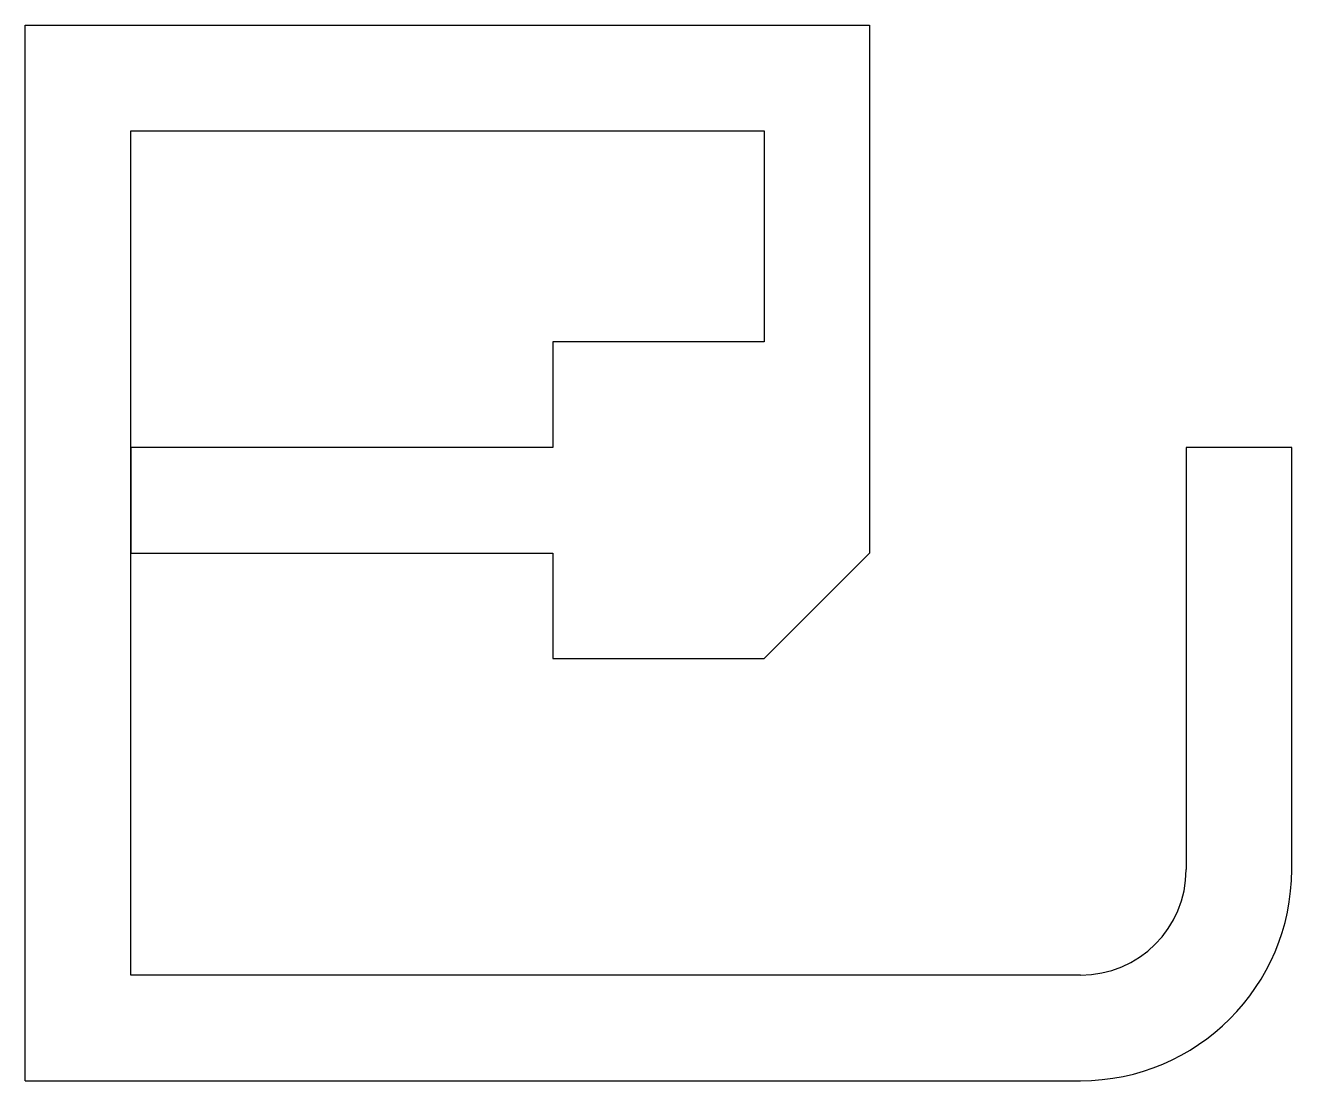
# Model space of a CAD drawing. Header units: metres. Extents: x 0 to 12, y 0 to 10.
import ezdxf

# ---------------------------------------------------------------- set-up
doc = ezdxf.new("R2010")
doc.units = ezdxf.units.M
doc.layers.get('0').update_dxf_attribs({"lineweight": 25, "true_color": 0xffffff})

msp = doc.modelspace()

# ---------------------------------------------------------------- linework, layer by layer
for p, q in [((0, 0), (0, 10)), ((0, 10), (8, 10)), ((8, 10), (8, 5)), ((1, 1), (1, 9)), ((1, 9), (7, 9)), ((7, 9), (7, 7)), ((7, 7), (5, 7)), ((5, 7), (5, 6)), ((5, 6), (1, 6)), ((1, 6), (1, 5)), ((12, 6), (11, 6)), ((11, 6), (11, 2)), ((12, 2), (12, 6)), ((1, 5), (5, 5)), ((5, 5), (5, 4)), ((7, 4), (8, 5)), ((5, 4), (7, 4)), ((10, 1), (1, 1)), ((0, 0), (10, 0))]:
    msp.add_line(p, q)
for radius in [2, 1]:
    msp.add_arc((10, 2), radius, 270, 0)

doc.saveas('drawing.dxf')
